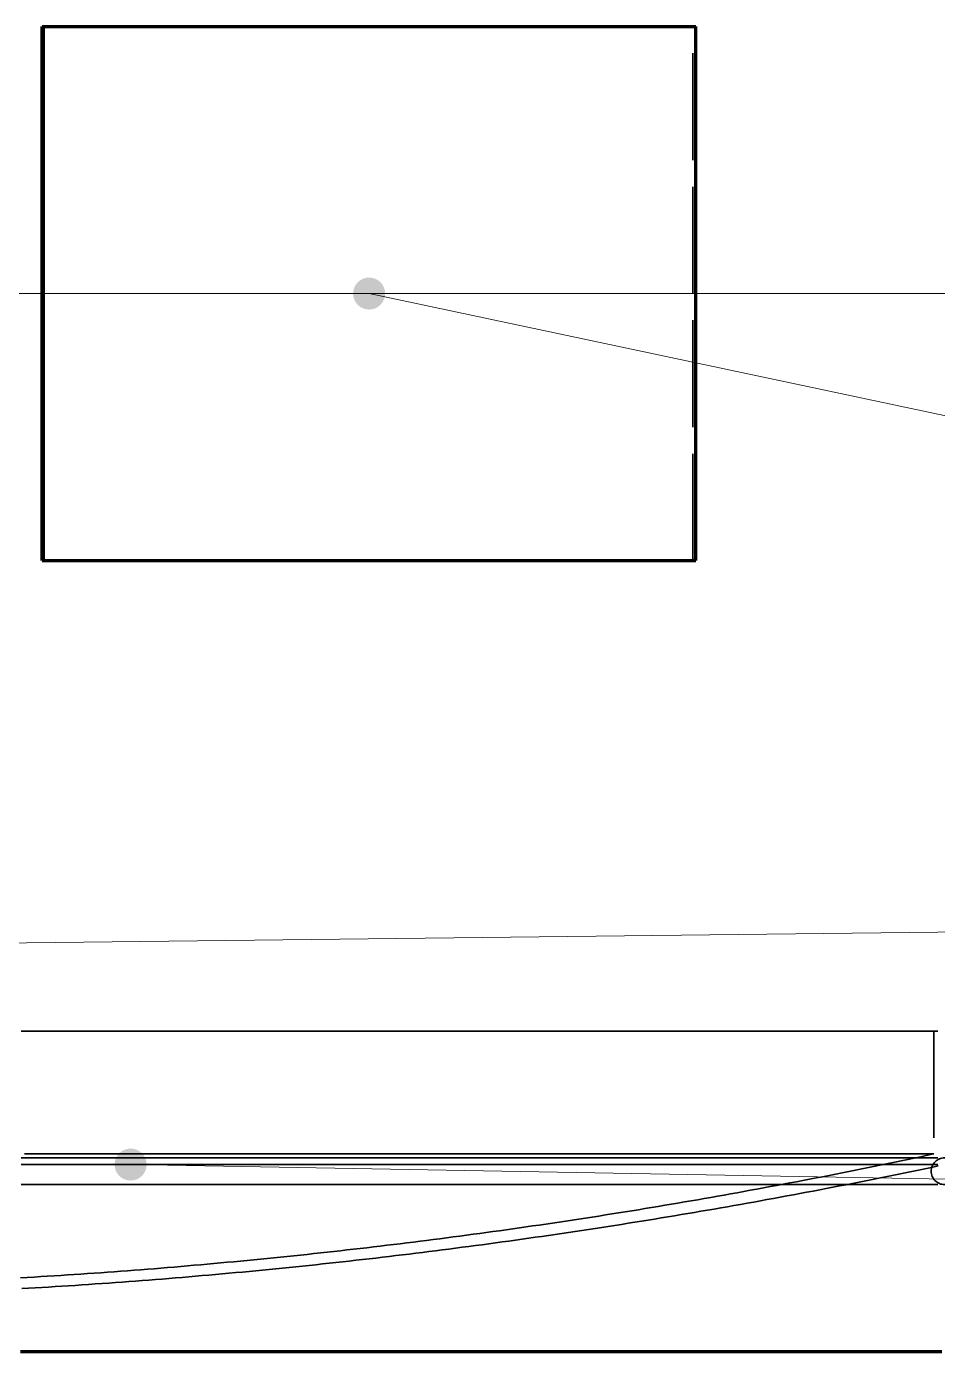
# Model space of a CAD drawing. Header units: millimetres. Extents: x 0 to 2382, y 0 to 420.
# Drawn here: x 170.92 to 205.02, y 167.83 to 217.45 of the extents above; entities that cross this region are included whole.
import ezdxf

# ---------------------------------------------------------------- set-up
doc = ezdxf.new("R2010")
doc.units = ezdxf.units.MM
doc.linetypes.add('IRAM-E-TRAZOS', pattern=[5, 4, -1])
for name, color, linetype, lineweight in [('01-VISIBLE', 7, 'CONTINUOUS', 70), ('02-OCULTA', 4, 'IRAM-E-TRAZOS', 35), ('08-FINA', 5, 'CONTINUOUS', 18)]:
    doc.layers.add(name, color=color, linetype=linetype, lineweight=lineweight)

msp = doc.modelspace()

# ---------------------------------------------------------------- hatches: boundary and pattern name
at = {"layer": '08-FINA'}
h = msp.add_hatch(color=7, dxfattribs=at)
h.dxf.hatch_style = 1
edge = h.paths.add_edge_path()
edge.add_arc((183.742, 207.446), 0.6, 0, 360)
h = msp.add_hatch(color=7, dxfattribs=at)
h.dxf.hatch_style = 1
edge = h.paths.add_edge_path()
edge.add_arc((174.813, 174.828), 0.6, 0, 360)

# ---------------------------------------------------------------- linework, layer by layer
at = {"layer": '01-VISIBLE'}
for p, q in [((171.507, 217.446), (171.549, 217.446)), ((171.507, 197.446), (171.507, 217.446)), ((171.549, 197.446), (171.549, 217.446)), ((195.977, 197.446), (195.977, 217.446)), ((171.507, 197.446), (171.549, 197.446))]:
    msp.add_line(p, q, dxfattribs=at)
for points in [[(171.549, 217.446), (171.801, 217.446), (172.053, 217.446), (172.305, 217.446), (172.557, 217.446), (172.809, 217.446), (173.06, 217.446), (173.312, 217.446), (173.564, 217.446), (173.816, 217.446), (174.068, 217.446), (174.32, 217.446), (174.571, 217.446), (174.823, 217.446), (175.075, 217.446), (175.327, 217.446), (175.579, 217.446), (175.83, 217.446), (176.082, 217.446), (176.334, 217.446), (176.586, 217.446), (176.838, 217.446), (177.09, 217.446), (177.341, 217.446), (177.593, 217.446), (177.845, 217.446), (178.097, 217.446), (178.349, 217.446), (178.601, 217.446), (178.852, 217.446), (179.104, 217.446), (179.356, 217.446), (179.608, 217.446), (179.86, 217.446), (180.112, 217.446), (180.363, 217.446), (180.615, 217.446), (180.867, 217.446), (181.119, 217.446), (181.371, 217.446), (181.623, 217.446), (181.874, 217.446), (182.126, 217.446), (182.378, 217.446), (182.63, 217.446), (182.882, 217.446), (183.134, 217.446), (183.385, 217.446), (183.637, 217.446), (183.889, 217.446), (184.141, 217.446), (184.393, 217.446), (184.645, 217.446), (184.896, 217.446), (185.148, 217.446), (185.4, 217.446), (185.652, 217.446), (185.904, 217.446), (186.156, 217.446), (186.407, 217.446), (186.659, 217.446), (186.911, 217.446), (187.163, 217.446), (187.415, 217.446), (187.666, 217.446), (187.918, 217.446), (188.17, 217.446), (188.422, 217.446), (188.674, 217.446), (188.926, 217.446), (189.177, 217.446), (189.429, 217.446), (189.681, 217.446), (189.933, 217.446), (190.185, 217.446), (190.437, 217.446), (190.688, 217.446), (190.94, 217.446), (191.192, 217.446), (191.444, 217.446), (191.696, 217.446), (191.948, 217.446), (192.199, 217.446), (192.451, 217.446), (192.703, 217.446), (192.955, 217.446), (193.207, 217.446), (193.459, 217.446), (193.71, 217.446), (193.962, 217.446), (194.214, 217.446), (194.466, 217.446), (194.718, 217.446), (194.97, 217.446), (195.221, 217.446), (195.473, 217.446), (195.725, 217.446), (195.977, 217.446)], [(171.549, 197.446), (171.801, 197.446), (172.053, 197.446), (172.305, 197.446), (172.557, 197.446), (172.809, 197.446), (173.06, 197.446), (173.312, 197.446), (173.564, 197.446), (173.816, 197.446), (174.068, 197.446), (174.32, 197.446), (174.571, 197.446), (174.823, 197.446), (175.075, 197.446), (175.327, 197.446), (175.579, 197.446), (175.83, 197.446), (176.082, 197.446), (176.334, 197.446), (176.586, 197.446), (176.838, 197.446), (177.09, 197.446), (177.341, 197.446), (177.593, 197.446), (177.845, 197.446), (178.097, 197.446), (178.349, 197.446), (178.601, 197.446), (178.852, 197.446), (179.104, 197.446), (179.356, 197.446), (179.608, 197.446), (179.86, 197.446), (180.112, 197.446), (180.363, 197.446), (180.615, 197.446), (180.867, 197.446), (181.119, 197.446), (181.371, 197.446), (181.623, 197.446), (181.874, 197.446), (182.126, 197.446), (182.378, 197.446), (182.63, 197.446), (182.882, 197.446), (183.134, 197.446), (183.385, 197.446), (183.637, 197.446), (183.889, 197.446), (184.141, 197.446), (184.393, 197.446), (184.645, 197.446), (184.896, 197.446), (185.148, 197.446), (185.4, 197.446), (185.652, 197.446), (185.904, 197.446), (186.156, 197.446), (186.407, 197.446), (186.659, 197.446), (186.911, 197.446), (187.163, 197.446), (187.415, 197.446), (187.666, 197.446), (187.918, 197.446), (188.17, 197.446), (188.422, 197.446), (188.674, 197.446), (188.926, 197.446), (189.177, 197.446), (189.429, 197.446), (189.681, 197.446), (189.933, 197.446), (190.185, 197.446), (190.437, 197.446), (190.688, 197.446), (190.94, 197.446), (191.192, 197.446), (191.444, 197.446), (191.696, 197.446), (191.948, 197.446), (192.199, 197.446), (192.451, 197.446), (192.703, 197.446), (192.955, 197.446), (193.207, 197.446), (193.459, 197.446), (193.71, 197.446), (193.962, 197.446), (194.214, 197.446), (194.466, 197.446), (194.718, 197.446), (194.97, 197.446), (195.221, 197.446), (195.473, 197.446), (195.725, 197.446), (195.977, 197.446)], [(170.688, 167.828), (170.938, 167.828), (171.188, 167.828), (171.438, 167.828), (171.688, 167.828), (171.938, 167.828), (172.188, 167.828), (172.438, 167.828), (172.688, 167.828), (172.938, 167.828), (173.188, 167.828), (173.438, 167.828), (173.688, 167.828), (173.938, 167.828), (174.188, 167.828), (174.438, 167.828), (174.688, 167.828), (174.938, 167.828), (175.188, 167.828), (175.438, 167.828), (175.688, 167.828), (175.938, 167.828), (176.188, 167.828), (176.438, 167.828), (176.688, 167.828), (176.938, 167.828), (177.188, 167.828), (177.438, 167.828), (177.688, 167.828), (177.938, 167.828), (178.188, 167.828), (178.438, 167.828), (178.688, 167.828), (178.938, 167.828), (179.188, 167.828), (179.438, 167.828), (179.688, 167.828), (179.938, 167.828), (180.188, 167.828), (180.438, 167.828), (180.688, 167.828), (180.938, 167.828), (181.188, 167.828), (181.438, 167.828), (181.688, 167.828), (181.938, 167.828), (182.188, 167.828), (182.438, 167.828), (182.688, 167.828), (182.938, 167.828), (183.188, 167.828), (183.438, 167.828), (183.688, 167.828), (183.938, 167.828), (184.188, 167.828), (184.438, 167.828), (184.688, 167.828), (184.938, 167.828), (185.188, 167.828), (185.438, 167.828), (185.688, 167.828), (185.938, 167.828), (186.188, 167.828), (186.438, 167.828), (186.688, 167.828), (186.938, 167.828), (187.188, 167.828), (187.438, 167.828), (187.688, 167.828), (187.938, 167.828), (188.188, 167.828), (188.438, 167.828), (188.688, 167.828), (188.938, 167.828), (189.188, 167.828), (189.438, 167.828), (189.688, 167.828), (189.938, 167.828), (190.188, 167.828), (190.438, 167.828), (190.688, 167.828), (190.938, 167.828), (191.188, 167.828), (191.438, 167.828), (191.688, 167.828), (191.938, 167.828), (192.188, 167.828), (192.438, 167.828), (192.688, 167.828), (192.938, 167.828), (193.188, 167.828), (193.438, 167.828), (193.688, 167.828), (193.938, 167.828), (194.188, 167.828), (194.438, 167.828), (194.688, 167.828), (194.938, 167.828), (195.188, 167.828), (195.438, 167.828), (195.688, 167.828), (195.938, 167.828), (196.188, 167.828), (196.438, 167.828), (196.688, 167.828), (196.938, 167.828), (197.188, 167.828), (197.438, 167.828), (197.688, 167.828), (197.938, 167.828), (198.188, 167.828), (198.438, 167.828), (198.688, 167.828), (198.938, 167.828), (199.188, 167.828), (199.438, 167.828), (199.688, 167.828), (199.938, 167.828), (200.188, 167.828), (200.438, 167.828), (200.688, 167.828), (200.938, 167.828), (201.188, 167.828), (201.438, 167.828), (201.688, 167.828), (201.938, 167.828), (202.188, 167.828), (202.438, 167.828), (202.688, 167.828), (202.938, 167.828), (203.188, 167.828), (203.438, 167.828), (203.688, 167.828), (203.938, 167.828), (204.188, 167.828), (204.438, 167.828), (204.688, 167.828), (204.938, 167.828), (205.188, 167.828)]]:
    msp.add_lwpolyline(points, dxfattribs=at)
at = {"layer": '02-OCULTA'}
for p, q in [((195.858, 217.446), (195.977, 217.446)), ((195.858, 197.446), (195.858, 217.446)), ((195.858, 197.446), (195.977, 197.446)), ((204.888, 179.828), (204.888, 175.228))]:
    msp.add_line(p, q, dxfattribs=at)
for points in [[(171.507, 217.446), (171.758, 217.446), (172.009, 217.446), (172.26, 217.446), (172.511, 217.446), (172.763, 217.446), (173.014, 217.446), (173.265, 217.446), (173.516, 217.446), (173.767, 217.446), (174.018, 217.446), (174.269, 217.446), (174.52, 217.446), (174.771, 217.446), (175.022, 217.446), (175.273, 217.446), (175.524, 217.446), (175.775, 217.446), (176.026, 217.446), (176.277, 217.446), (176.528, 217.446), (176.779, 217.446), (177.03, 217.446), (177.281, 217.446), (177.532, 217.446), (177.783, 217.446), (178.034, 217.446), (178.285, 217.446), (178.536, 217.446), (178.787, 217.446), (179.038, 217.446), (179.289, 217.446), (179.541, 217.446), (179.792, 217.446), (180.043, 217.446), (180.294, 217.446), (180.545, 217.446), (180.796, 217.446), (181.047, 217.446), (181.298, 217.446), (181.549, 217.446), (181.8, 217.446), (182.051, 217.446), (182.302, 217.446), (182.553, 217.446), (182.804, 217.446), (183.055, 217.446), (183.306, 217.446), (183.557, 217.446), (183.808, 217.446), (184.059, 217.446), (184.31, 217.446), (184.561, 217.446), (184.812, 217.446), (185.063, 217.446), (185.314, 217.446), (185.565, 217.446), (185.816, 217.446), (186.067, 217.446), (186.319, 217.446), (186.57, 217.446), (186.821, 217.446), (187.072, 217.446), (187.323, 217.446), (187.574, 217.446), (187.825, 217.446), (188.076, 217.446), (188.327, 217.446), (188.578, 217.446), (188.829, 217.446), (189.08, 217.446), (189.331, 217.446), (189.582, 217.446), (189.833, 217.446), (190.084, 217.446), (190.335, 217.446), (190.586, 217.446), (190.837, 217.446), (191.088, 217.446), (191.339, 217.446), (191.59, 217.446), (191.841, 217.446), (192.092, 217.446), (192.343, 217.446), (192.594, 217.446), (192.845, 217.446), (193.097, 217.446), (193.348, 217.446), (193.599, 217.446), (193.85, 217.446), (194.101, 217.446), (194.352, 217.446), (194.603, 217.446), (194.854, 217.446), (195.105, 217.446), (195.356, 217.446), (195.607, 217.446), (195.858, 217.446)], [(171.507, 197.446), (171.758, 197.446), (172.009, 197.446), (172.26, 197.446), (172.511, 197.446), (172.763, 197.446), (173.014, 197.446), (173.265, 197.446), (173.516, 197.446), (173.767, 197.446), (174.018, 197.446), (174.269, 197.446), (174.52, 197.446), (174.771, 197.446), (175.022, 197.446), (175.273, 197.446), (175.524, 197.446), (175.775, 197.446), (176.026, 197.446), (176.277, 197.446), (176.528, 197.446), (176.779, 197.446), (177.03, 197.446), (177.281, 197.446), (177.532, 197.446), (177.783, 197.446), (178.034, 197.446), (178.285, 197.446), (178.536, 197.446), (178.787, 197.446), (179.038, 197.446), (179.289, 197.446), (179.541, 197.446), (179.792, 197.446), (180.043, 197.446), (180.294, 197.446), (180.545, 197.446), (180.796, 197.446), (181.047, 197.446), (181.298, 197.446), (181.549, 197.446), (181.8, 197.446), (182.051, 197.446), (182.302, 197.446), (182.553, 197.446), (182.804, 197.446), (183.055, 197.446), (183.306, 197.446), (183.557, 197.446), (183.808, 197.446), (184.059, 197.446), (184.31, 197.446), (184.561, 197.446), (184.812, 197.446), (185.063, 197.446), (185.314, 197.446), (185.565, 197.446), (185.816, 197.446), (186.067, 197.446), (186.319, 197.446), (186.57, 197.446), (186.821, 197.446), (187.072, 197.446), (187.323, 197.446), (187.574, 197.446), (187.825, 197.446), (188.076, 197.446), (188.327, 197.446), (188.578, 197.446), (188.829, 197.446), (189.08, 197.446), (189.331, 197.446), (189.582, 197.446), (189.833, 197.446), (190.084, 197.446), (190.335, 197.446), (190.586, 197.446), (190.837, 197.446), (191.088, 197.446), (191.339, 197.446), (191.59, 197.446), (191.841, 197.446), (192.092, 197.446), (192.343, 197.446), (192.594, 197.446), (192.845, 197.446), (193.097, 197.446), (193.348, 197.446), (193.599, 197.446), (193.85, 197.446), (194.101, 197.446), (194.352, 197.446), (194.603, 197.446), (194.854, 197.446), (195.105, 197.446), (195.356, 197.446), (195.607, 197.446), (195.858, 197.446)], [(205.038, 179.828), (204.787, 179.828), (204.537, 179.828), (204.286, 179.828), (204.036, 179.828), (203.785, 179.828), (203.535, 179.828), (203.284, 179.828), (203.034, 179.828), (202.783, 179.828), (202.532, 179.828), (202.282, 179.828), (202.031, 179.828), (201.781, 179.828), (201.53, 179.828), (201.28, 179.828), (201.029, 179.828), (200.779, 179.828), (200.528, 179.828), (200.278, 179.828), (200.027, 179.828), (199.777, 179.828), (199.526, 179.828), (199.276, 179.828), (199.025, 179.828), (198.775, 179.828), (198.524, 179.828), (198.273, 179.828), (198.023, 179.828), (197.772, 179.828), (197.522, 179.828), (197.271, 179.828), (197.021, 179.828), (196.77, 179.828), (196.52, 179.828), (196.269, 179.828), (196.019, 179.828), (195.768, 179.828), (195.518, 179.828), (195.267, 179.828), (195.017, 179.828), (194.766, 179.828), (194.515, 179.828), (194.265, 179.828), (194.014, 179.828), (193.764, 179.828), (193.513, 179.828), (193.263, 179.828), (193.012, 179.828), (192.762, 179.828), (192.511, 179.828), (192.261, 179.828), (192.01, 179.828), (191.76, 179.828), (191.509, 179.828), (191.259, 179.828), (191.008, 179.828), (190.757, 179.828), (190.507, 179.828), (190.256, 179.828), (190.006, 179.828), (189.755, 179.828), (189.505, 179.828), (189.254, 179.828), (189.004, 179.828), (188.753, 179.828), (188.503, 179.828), (188.252, 179.828), (188.002, 179.828), (187.751, 179.828), (187.501, 179.828), (187.25, 179.828), (187, 179.828), (186.749, 179.828), (186.498, 179.828), (186.248, 179.828), (185.997, 179.828), (185.747, 179.828), (185.496, 179.828), (185.246, 179.828), (184.995, 179.828), (184.745, 179.828), (184.494, 179.828), (184.244, 179.828), (183.993, 179.828), (183.743, 179.828), (183.492, 179.828), (183.242, 179.828), (182.991, 179.828), (182.74, 179.828), (182.49, 179.828), (182.239, 179.828), (181.989, 179.828), (181.738, 179.828), (181.488, 179.828), (181.237, 179.828), (180.987, 179.828), (180.736, 179.828), (180.486, 179.828), (180.235, 179.828), (179.985, 179.828), (179.734, 179.828), (179.484, 179.828), (179.233, 179.828), (178.982, 179.828), (178.732, 179.828), (178.481, 179.828), (178.231, 179.828), (177.98, 179.828), (177.73, 179.828), (177.479, 179.828), (177.229, 179.828), (176.978, 179.828), (176.728, 179.828), (176.477, 179.828), (176.227, 179.828), (175.976, 179.828), (175.726, 179.828), (175.475, 179.828), (175.225, 179.828), (174.974, 179.828), (174.723, 179.828), (174.473, 179.828), (174.222, 179.828), (173.972, 179.828), (173.721, 179.828), (173.471, 179.828), (173.22, 179.828), (172.97, 179.828), (172.719, 179.828), (172.469, 179.828), (172.218, 179.828), (171.968, 179.828), (171.717, 179.828), (171.467, 179.828), (171.216, 179.828), (170.965, 179.828), (170.715, 179.828)], [(170.715, 179.828), (170.965, 179.828), (171.216, 179.828), (171.467, 179.828), (171.717, 179.828), (171.968, 179.828), (172.218, 179.828), (172.469, 179.828), (172.719, 179.828), (172.97, 179.828), (173.22, 179.828), (173.471, 179.828), (173.721, 179.828), (173.972, 179.828), (174.222, 179.828), (174.473, 179.828), (174.723, 179.828), (174.974, 179.828), (175.225, 179.828), (175.475, 179.828), (175.726, 179.828), (175.976, 179.828), (176.227, 179.828), (176.477, 179.828), (176.728, 179.828), (176.978, 179.828), (177.229, 179.828), (177.479, 179.828), (177.73, 179.828), (177.98, 179.828), (178.231, 179.828), (178.481, 179.828), (178.732, 179.828), (178.982, 179.828), (179.233, 179.828), (179.484, 179.828), (179.734, 179.828), (179.985, 179.828), (180.235, 179.828), (180.486, 179.828), (180.736, 179.828), (180.987, 179.828), (181.237, 179.828), (181.488, 179.828), (181.738, 179.828), (181.989, 179.828), (182.239, 179.828), (182.49, 179.828), (182.74, 179.828), (182.991, 179.828), (183.242, 179.828), (183.492, 179.828), (183.743, 179.828), (183.993, 179.828), (184.244, 179.828), (184.494, 179.828), (184.745, 179.828), (184.995, 179.828), (185.246, 179.828), (185.496, 179.828), (185.747, 179.828), (185.997, 179.828), (186.248, 179.828), (186.498, 179.828), (186.749, 179.828), (187, 179.828), (187.25, 179.828), (187.501, 179.828), (187.751, 179.828), (188.002, 179.828), (188.252, 179.828), (188.503, 179.828), (188.753, 179.828), (189.004, 179.828), (189.254, 179.828), (189.505, 179.828), (189.755, 179.828), (190.006, 179.828), (190.256, 179.828), (190.507, 179.828), (190.757, 179.828), (191.008, 179.828), (191.259, 179.828), (191.509, 179.828), (191.76, 179.828), (192.01, 179.828), (192.261, 179.828), (192.511, 179.828), (192.762, 179.828), (193.012, 179.828), (193.263, 179.828), (193.513, 179.828), (193.764, 179.828), (194.014, 179.828), (194.265, 179.828), (194.515, 179.828), (194.766, 179.828), (195.017, 179.828), (195.267, 179.828), (195.518, 179.828), (195.768, 179.828), (196.019, 179.828), (196.269, 179.828), (196.52, 179.828), (196.77, 179.828), (197.021, 179.828), (197.271, 179.828), (197.522, 179.828), (197.772, 179.828), (198.023, 179.828), (198.273, 179.828), (198.524, 179.828), (198.775, 179.828), (199.025, 179.828), (199.276, 179.828), (199.526, 179.828), (199.777, 179.828), (200.027, 179.828), (200.278, 179.828), (200.528, 179.828), (200.779, 179.828), (201.029, 179.828), (201.28, 179.828), (201.53, 179.828), (201.781, 179.828), (202.031, 179.828), (202.282, 179.828), (202.532, 179.828), (202.783, 179.828), (203.034, 179.828), (203.284, 179.828), (203.535, 179.828), (203.785, 179.828), (204.036, 179.828), (204.286, 179.828), (204.537, 179.828), (204.787, 179.828), (205.038, 179.828)], [(204.888, 179.828), (204.638, 179.828), (204.388, 179.828), (204.137, 179.828), (203.887, 179.828), (203.636, 179.828), (203.386, 179.828), (203.136, 179.828), (202.885, 179.828), (202.635, 179.828), (202.384, 179.828), (202.134, 179.828), (201.884, 179.828), (201.633, 179.828), (201.383, 179.828), (201.132, 179.828), (200.882, 179.828), (200.631, 179.828), (200.381, 179.828), (200.131, 179.828), (199.88, 179.828), (199.63, 179.828), (199.379, 179.828), (199.129, 179.828), (198.879, 179.828), (198.628, 179.828), (198.378, 179.828), (198.127, 179.828), (197.877, 179.828), (197.627, 179.828), (197.376, 179.828), (197.126, 179.828), (196.875, 179.828), (196.625, 179.828), (196.375, 179.828), (196.124, 179.828), (195.874, 179.828), (195.623, 179.828), (195.373, 179.828), (195.123, 179.828), (194.872, 179.828), (194.622, 179.828), (194.371, 179.828), (194.121, 179.828), (193.871, 179.828), (193.62, 179.828), (193.37, 179.828), (193.119, 179.828), (192.869, 179.828), (192.619, 179.828), (192.368, 179.828), (192.118, 179.828), (191.867, 179.828), (191.617, 179.828), (191.367, 179.828), (191.116, 179.828), (190.866, 179.828), (190.615, 179.828), (190.365, 179.828), (190.115, 179.828), (189.864, 179.828), (189.614, 179.828), (189.363, 179.828), (189.113, 179.828), (188.863, 179.828), (188.612, 179.828), (188.362, 179.828), (188.111, 179.828), (187.861, 179.828), (187.611, 179.828), (187.36, 179.828), (187.11, 179.828), (186.859, 179.828), (186.609, 179.828), (186.359, 179.828), (186.108, 179.828), (185.858, 179.828), (185.607, 179.828), (185.357, 179.828), (185.107, 179.828), (184.856, 179.828), (184.606, 179.828), (184.355, 179.828), (184.105, 179.828), (183.855, 179.828), (183.604, 179.828), (183.354, 179.828), (183.103, 179.828), (182.853, 179.828), (182.603, 179.828), (182.352, 179.828), (182.102, 179.828), (181.851, 179.828), (181.601, 179.828), (181.351, 179.828), (181.1, 179.828), (180.85, 179.828), (180.599, 179.828), (180.349, 179.828), (180.099, 179.828), (179.848, 179.828), (179.598, 179.828), (179.347, 179.828), (179.097, 179.828), (178.847, 179.828), (178.596, 179.828), (178.346, 179.828), (178.095, 179.828), (177.845, 179.828), (177.594, 179.828), (177.344, 179.828), (177.094, 179.828), (176.843, 179.828), (176.593, 179.828), (176.342, 179.828), (176.092, 179.828), (175.842, 179.828), (175.591, 179.828), (175.341, 179.828), (175.09, 179.828), (174.84, 179.828), (174.59, 179.828), (174.339, 179.828), (174.089, 179.828), (173.838, 179.828), (173.588, 179.828), (173.338, 179.828), (173.087, 179.828), (172.837, 179.828), (172.586, 179.828), (172.336, 179.828), (172.086, 179.828), (171.835, 179.828), (171.585, 179.828), (171.334, 179.828), (171.084, 179.828), (170.834, 179.828)], [(170.834, 179.828), (171.084, 179.828), (171.334, 179.828), (171.585, 179.828), (171.835, 179.828), (172.086, 179.828), (172.336, 179.828), (172.586, 179.828), (172.837, 179.828), (173.087, 179.828), (173.338, 179.828), (173.588, 179.828), (173.838, 179.828), (174.089, 179.828), (174.339, 179.828), (174.59, 179.828), (174.84, 179.828), (175.09, 179.828), (175.341, 179.828), (175.591, 179.828), (175.842, 179.828), (176.092, 179.828), (176.342, 179.828), (176.593, 179.828), (176.843, 179.828), (177.094, 179.828), (177.344, 179.828), (177.594, 179.828), (177.845, 179.828), (178.095, 179.828), (178.346, 179.828), (178.596, 179.828), (178.847, 179.828), (179.097, 179.828), (179.347, 179.828), (179.598, 179.828), (179.848, 179.828), (180.099, 179.828), (180.349, 179.828), (180.599, 179.828), (180.85, 179.828), (181.1, 179.828), (181.351, 179.828), (181.601, 179.828), (181.851, 179.828), (182.102, 179.828), (182.352, 179.828), (182.603, 179.828), (182.853, 179.828), (183.103, 179.828), (183.354, 179.828), (183.604, 179.828), (183.855, 179.828), (184.105, 179.828), (184.355, 179.828), (184.606, 179.828), (184.856, 179.828), (185.107, 179.828), (185.357, 179.828), (185.607, 179.828), (185.858, 179.828), (186.108, 179.828), (186.359, 179.828), (186.609, 179.828), (186.859, 179.828), (187.11, 179.828), (187.36, 179.828), (187.611, 179.828), (187.861, 179.828), (188.111, 179.828), (188.362, 179.828), (188.612, 179.828), (188.863, 179.828), (189.113, 179.828), (189.363, 179.828), (189.614, 179.828), (189.864, 179.828), (190.115, 179.828), (190.365, 179.828), (190.615, 179.828), (190.866, 179.828), (191.116, 179.828), (191.367, 179.828), (191.617, 179.828), (191.867, 179.828), (192.118, 179.828), (192.368, 179.828), (192.619, 179.828), (192.869, 179.828), (193.119, 179.828), (193.37, 179.828), (193.62, 179.828), (193.871, 179.828), (194.121, 179.828), (194.371, 179.828), (194.622, 179.828), (194.872, 179.828), (195.123, 179.828), (195.373, 179.828), (195.623, 179.828), (195.874, 179.828), (196.124, 179.828), (196.375, 179.828), (196.625, 179.828), (196.875, 179.828), (197.126, 179.828), (197.376, 179.828), (197.627, 179.828), (197.877, 179.828), (198.127, 179.828), (198.378, 179.828), (198.628, 179.828), (198.879, 179.828), (199.129, 179.828), (199.379, 179.828), (199.63, 179.828), (199.88, 179.828), (200.131, 179.828), (200.381, 179.828), (200.631, 179.828), (200.882, 179.828), (201.132, 179.828), (201.383, 179.828), (201.633, 179.828), (201.884, 179.828), (202.134, 179.828), (202.384, 179.828), (202.635, 179.828), (202.885, 179.828), (203.136, 179.828), (203.386, 179.828), (203.636, 179.828), (203.887, 179.828), (204.137, 179.828), (204.388, 179.828), (204.638, 179.828), (204.888, 179.828)], [(204.888, 175.228), (204.644, 175.176), (204.399, 175.124), (204.154, 175.072), (203.909, 175.021), (203.664, 174.969), (203.419, 174.918), (203.174, 174.868), (202.929, 174.817), (202.683, 174.767), (202.438, 174.717), (202.193, 174.668), (201.947, 174.618), (201.702, 174.569), (201.457, 174.52), (201.211, 174.472), (200.965, 174.423), (200.72, 174.375), (200.474, 174.328), (200.228, 174.28), (199.983, 174.233), (199.737, 174.186), (199.491, 174.139), (199.245, 174.093), (198.999, 174.046), (198.753, 174.001), (198.507, 173.955), (198.261, 173.91), (198.014, 173.864), (197.768, 173.82), (197.522, 173.775), (197.276, 173.731), (197.029, 173.687), (196.783, 173.643), (196.536, 173.6), (196.29, 173.556), (196.043, 173.513), (195.797, 173.471), (195.55, 173.428), (195.303, 173.386), (195.056, 173.344), (194.81, 173.303), (194.563, 173.261), (194.316, 173.22), (194.069, 173.18), (193.822, 173.139), (193.575, 173.099), (193.328, 173.059), (193.081, 173.019), (192.833, 172.98), (192.586, 172.941), (192.339, 172.902), (192.092, 172.863), (191.844, 172.825), (191.597, 172.787), (191.35, 172.749), (191.102, 172.712), (190.855, 172.675), (190.607, 172.638), (190.359, 172.601), (190.112, 172.565), (189.864, 172.528), (189.616, 172.493), (189.369, 172.457), (189.121, 172.422), (188.873, 172.387), (188.625, 172.352), (188.377, 172.318), (188.129, 172.283), (187.881, 172.249), (187.633, 172.216), (187.385, 172.182), (187.137, 172.149), (186.889, 172.117), (186.641, 172.084), (186.393, 172.052), (186.144, 172.02), (185.896, 171.988), (185.648, 171.957), (185.399, 171.926), (185.151, 171.895), (184.903, 171.864), (184.654, 171.834), (184.406, 171.804), (184.157, 171.774), (183.909, 171.745), (183.66, 171.716), (183.411, 171.687), (183.163, 171.658), (182.914, 171.63), (182.665, 171.602), (182.417, 171.574), (182.168, 171.546), (181.919, 171.519), (181.67, 171.492), (181.421, 171.466), (181.173, 171.439), (180.924, 171.413), (180.675, 171.387), (180.426, 171.362), (180.177, 171.337), (179.928, 171.312), (179.679, 171.287), (179.429, 171.262), (179.18, 171.238), (178.931, 171.215), (178.682, 171.191), (178.433, 171.168), (178.184, 171.145), (177.934, 171.122), (177.685, 171.1), (177.436, 171.077), (177.186, 171.056), (176.937, 171.034), (176.688, 171.013), (176.438, 170.992), (176.189, 170.971), (175.939, 170.95), (175.69, 170.93), (175.44, 170.91), (175.191, 170.891), (174.941, 170.872), (174.692, 170.853), (174.442, 170.834), (174.193, 170.815), (173.943, 170.797), (173.693, 170.779), (173.444, 170.762), (173.194, 170.744), (172.944, 170.727), (172.694, 170.711), (172.445, 170.694), (172.195, 170.678), (171.945, 170.662), (171.695, 170.646), (171.446, 170.631), (171.196, 170.616), (170.946, 170.601), (170.696, 170.587)], [(204.888, 175.228), (204.638, 175.228), (204.388, 175.228), (204.137, 175.228), (203.887, 175.228), (203.636, 175.228), (203.386, 175.228), (203.136, 175.228), (202.885, 175.228), (202.635, 175.228), (202.384, 175.228), (202.134, 175.228), (201.884, 175.228), (201.633, 175.228), (201.383, 175.228), (201.132, 175.228), (200.882, 175.228), (200.631, 175.228), (200.381, 175.228), (200.131, 175.228), (199.88, 175.228), (199.63, 175.228), (199.379, 175.228), (199.129, 175.228), (198.879, 175.228), (198.628, 175.228), (198.378, 175.228), (198.127, 175.228), (197.877, 175.228), (197.627, 175.228), (197.376, 175.228), (197.126, 175.228), (196.875, 175.228), (196.625, 175.228), (196.375, 175.228), (196.124, 175.228), (195.874, 175.228), (195.623, 175.228), (195.373, 175.228), (195.123, 175.228), (194.872, 175.228), (194.622, 175.228), (194.371, 175.228), (194.121, 175.228), (193.871, 175.228), (193.62, 175.228), (193.37, 175.228), (193.119, 175.228), (192.869, 175.228), (192.619, 175.228), (192.368, 175.228), (192.118, 175.228), (191.867, 175.228), (191.617, 175.228), (191.367, 175.228), (191.116, 175.228), (190.866, 175.228), (190.615, 175.228), (190.365, 175.228), (190.115, 175.228), (189.864, 175.228), (189.614, 175.228), (189.363, 175.228), (189.113, 175.228), (188.863, 175.228), (188.612, 175.228), (188.362, 175.228), (188.111, 175.228), (187.861, 175.228), (187.611, 175.228), (187.36, 175.228), (187.11, 175.228), (186.859, 175.228), (186.609, 175.228), (186.359, 175.228), (186.108, 175.228), (185.858, 175.228), (185.607, 175.228), (185.357, 175.228), (185.107, 175.228), (184.856, 175.228), (184.606, 175.228), (184.355, 175.228), (184.105, 175.228), (183.855, 175.228), (183.604, 175.228), (183.354, 175.228), (183.103, 175.228), (182.853, 175.228), (182.603, 175.228), (182.352, 175.228), (182.102, 175.228), (181.851, 175.228), (181.601, 175.228), (181.351, 175.228), (181.1, 175.228), (180.85, 175.228), (180.599, 175.228), (180.349, 175.228), (180.099, 175.228), (179.848, 175.228), (179.598, 175.228), (179.347, 175.228), (179.097, 175.228), (178.847, 175.228), (178.596, 175.228), (178.346, 175.228), (178.095, 175.228), (177.845, 175.228), (177.594, 175.228), (177.344, 175.228), (177.094, 175.228), (176.843, 175.228), (176.593, 175.228), (176.342, 175.228), (176.092, 175.228), (175.842, 175.228), (175.591, 175.228), (175.341, 175.228), (175.09, 175.228), (174.84, 175.228), (174.59, 175.228), (174.339, 175.228), (174.089, 175.228), (173.838, 175.228), (173.588, 175.228), (173.338, 175.228), (173.087, 175.228), (172.837, 175.228), (172.586, 175.228), (172.336, 175.228), (172.086, 175.228), (171.835, 175.228), (171.585, 175.228), (171.334, 175.228), (171.084, 175.228), (170.834, 175.228)], [(170.834, 175.228), (171.084, 175.228), (171.334, 175.228), (171.585, 175.228), (171.835, 175.228), (172.086, 175.228), (172.336, 175.228), (172.586, 175.228), (172.837, 175.228), (173.087, 175.228), (173.338, 175.228), (173.588, 175.228), (173.838, 175.228), (174.089, 175.228), (174.339, 175.228), (174.59, 175.228), (174.84, 175.228), (175.09, 175.228), (175.341, 175.228), (175.591, 175.228), (175.842, 175.228), (176.092, 175.228), (176.342, 175.228), (176.593, 175.228), (176.843, 175.228), (177.094, 175.228), (177.344, 175.228), (177.594, 175.228), (177.845, 175.228), (178.095, 175.228), (178.346, 175.228), (178.596, 175.228), (178.847, 175.228), (179.097, 175.228), (179.347, 175.228), (179.598, 175.228), (179.848, 175.228), (180.099, 175.228), (180.349, 175.228), (180.599, 175.228), (180.85, 175.228), (181.1, 175.228), (181.351, 175.228), (181.601, 175.228), (181.851, 175.228), (182.102, 175.228), (182.352, 175.228), (182.603, 175.228), (182.853, 175.228), (183.103, 175.228), (183.354, 175.228), (183.604, 175.228), (183.855, 175.228), (184.105, 175.228), (184.355, 175.228), (184.606, 175.228), (184.856, 175.228), (185.107, 175.228), (185.357, 175.228), (185.607, 175.228), (185.858, 175.228), (186.108, 175.228), (186.359, 175.228), (186.609, 175.228), (186.859, 175.228), (187.11, 175.228), (187.36, 175.228), (187.611, 175.228), (187.861, 175.228), (188.111, 175.228), (188.362, 175.228), (188.612, 175.228), (188.863, 175.228), (189.113, 175.228), (189.363, 175.228), (189.614, 175.228), (189.864, 175.228), (190.115, 175.228), (190.365, 175.228), (190.615, 175.228), (190.866, 175.228), (191.116, 175.228), (191.367, 175.228), (191.617, 175.228), (191.867, 175.228), (192.118, 175.228), (192.368, 175.228), (192.619, 175.228), (192.869, 175.228), (193.119, 175.228), (193.37, 175.228), (193.62, 175.228), (193.871, 175.228), (194.121, 175.228), (194.371, 175.228), (194.622, 175.228), (194.872, 175.228), (195.123, 175.228), (195.373, 175.228), (195.623, 175.228), (195.874, 175.228), (196.124, 175.228), (196.375, 175.228), (196.625, 175.228), (196.875, 175.228), (197.126, 175.228), (197.376, 175.228), (197.627, 175.228), (197.877, 175.228), (198.127, 175.228), (198.378, 175.228), (198.628, 175.228), (198.879, 175.228), (199.129, 175.228), (199.379, 175.228), (199.63, 175.228), (199.88, 175.228), (200.131, 175.228), (200.381, 175.228), (200.631, 175.228), (200.882, 175.228), (201.132, 175.228), (201.383, 175.228), (201.633, 175.228), (201.884, 175.228), (202.134, 175.228), (202.384, 175.228), (202.635, 175.228), (202.885, 175.228), (203.136, 175.228), (203.386, 175.228), (203.636, 175.228), (203.887, 175.228), (204.137, 175.228), (204.388, 175.228), (204.638, 175.228), (204.888, 175.228)], [(205.038, 175.078), (204.787, 175.078), (204.537, 175.078), (204.286, 175.078), (204.036, 175.078), (203.785, 175.078), (203.535, 175.078), (203.284, 175.078), (203.034, 175.078), (202.783, 175.078), (202.533, 175.078), (202.282, 175.078), (202.032, 175.078), (201.781, 175.078), (201.53, 175.078), (201.28, 175.078), (201.029, 175.078), (200.779, 175.078), (200.528, 175.078), (200.278, 175.078), (200.027, 175.078), (199.777, 175.078), (199.526, 175.078), (199.276, 175.078), (199.025, 175.078), (198.775, 175.078), (198.524, 175.078), (198.273, 175.078), (198.023, 175.078), (197.772, 175.078), (197.522, 175.078), (197.271, 175.078), (197.021, 175.078), (196.77, 175.078), (196.52, 175.078), (196.269, 175.078), (196.019, 175.078), (195.768, 175.078), (195.518, 175.078), (195.267, 175.078), (195.017, 175.078), (194.766, 175.078), (194.515, 175.078), (194.265, 175.078), (194.014, 175.078), (193.764, 175.078), (193.513, 175.078), (193.263, 175.078), (193.012, 175.078), (192.762, 175.078), (192.511, 175.078), (192.261, 175.078), (192.01, 175.078), (191.76, 175.078), (191.509, 175.078), (191.259, 175.078), (191.008, 175.078), (190.757, 175.078), (190.507, 175.078), (190.256, 175.078), (190.006, 175.078), (189.755, 175.078), (189.505, 175.078), (189.254, 175.078), (189.004, 175.078), (188.753, 175.078), (188.503, 175.078), (188.252, 175.078), (188.002, 175.078), (187.751, 175.078), (187.501, 175.078), (187.25, 175.078), (187, 175.078), (186.749, 175.078), (186.498, 175.078), (186.248, 175.078), (185.997, 175.078), (185.747, 175.078), (185.496, 175.078), (185.246, 175.078), (184.995, 175.078), (184.745, 175.078), (184.494, 175.078), (184.244, 175.078), (183.993, 175.078), (183.743, 175.078), (183.492, 175.078), (183.242, 175.078), (182.991, 175.078), (182.74, 175.078), (182.49, 175.078), (182.239, 175.078), (181.989, 175.078), (181.738, 175.078), (181.488, 175.078), (181.237, 175.078), (180.987, 175.078), (180.736, 175.078), (180.486, 175.078), (180.235, 175.078), (179.985, 175.078), (179.734, 175.078), (179.484, 175.078), (179.233, 175.078), (178.982, 175.078), (178.732, 175.078), (178.481, 175.078), (178.231, 175.078), (177.98, 175.078), (177.73, 175.078), (177.479, 175.078), (177.229, 175.078), (176.978, 175.078), (176.728, 175.078), (176.477, 175.078), (176.227, 175.078), (175.976, 175.078), (175.726, 175.078), (175.475, 175.078), (175.225, 175.078), (174.974, 175.078), (174.723, 175.078), (174.473, 175.078), (174.222, 175.078), (173.972, 175.078), (173.721, 175.078), (173.471, 175.078), (173.22, 175.078), (172.97, 175.078), (172.719, 175.078), (172.469, 175.078), (172.218, 175.078), (171.968, 175.078), (171.717, 175.078), (171.467, 175.078), (171.216, 175.078), (170.965, 175.078), (170.715, 175.078)], [(205.038, 175.078), (204.787, 175.078), (204.537, 175.078), (204.286, 175.078), (204.036, 175.078), (203.785, 175.078), (203.535, 175.078), (203.284, 175.078), (203.034, 175.078), (202.783, 175.078), (202.533, 175.078), (202.282, 175.078), (202.032, 175.078), (201.781, 175.078), (201.53, 175.078), (201.28, 175.078), (201.029, 175.078), (200.779, 175.078), (200.528, 175.078), (200.278, 175.078), (200.027, 175.078), (199.777, 175.078), (199.526, 175.078), (199.276, 175.078), (199.025, 175.078), (198.775, 175.078), (198.524, 175.078), (198.273, 175.078), (198.023, 175.078), (197.772, 175.078), (197.522, 175.078), (197.271, 175.078), (197.021, 175.078), (196.77, 175.078), (196.52, 175.078), (196.269, 175.078), (196.019, 175.078), (195.768, 175.078), (195.518, 175.078), (195.267, 175.078), (195.017, 175.078), (194.766, 175.078), (194.515, 175.078), (194.265, 175.078), (194.014, 175.078), (193.764, 175.078), (193.513, 175.078), (193.263, 175.078), (193.012, 175.078), (192.762, 175.078), (192.511, 175.078), (192.261, 175.078), (192.01, 175.078), (191.76, 175.078), (191.509, 175.078), (191.259, 175.078), (191.008, 175.078), (190.757, 175.078), (190.507, 175.078), (190.256, 175.078), (190.006, 175.078), (189.755, 175.078), (189.505, 175.078), (189.254, 175.078), (189.004, 175.078), (188.753, 175.078), (188.503, 175.078), (188.252, 175.078), (188.002, 175.078), (187.751, 175.078), (187.501, 175.078), (187.25, 175.078), (187, 175.078), (186.749, 175.078), (186.498, 175.078), (186.248, 175.078), (185.997, 175.078), (185.747, 175.078), (185.496, 175.078), (185.246, 175.078), (184.995, 175.078), (184.745, 175.078), (184.494, 175.078), (184.244, 175.078), (183.993, 175.078), (183.743, 175.078), (183.492, 175.078), (183.242, 175.078), (182.991, 175.078), (182.74, 175.078), (182.49, 175.078), (182.239, 175.078), (181.989, 175.078), (181.738, 175.078), (181.488, 175.078), (181.237, 175.078), (180.987, 175.078), (180.736, 175.078), (180.486, 175.078), (180.235, 175.078), (179.985, 175.078), (179.734, 175.078), (179.484, 175.078), (179.233, 175.078), (178.982, 175.078), (178.732, 175.078), (178.481, 175.078), (178.231, 175.078), (177.98, 175.078), (177.73, 175.078), (177.479, 175.078), (177.229, 175.078), (176.978, 175.078), (176.728, 175.078), (176.477, 175.078), (176.227, 175.078), (175.976, 175.078), (175.726, 175.078), (175.475, 175.078), (175.225, 175.078), (174.974, 175.078), (174.723, 175.078), (174.473, 175.078), (174.222, 175.078), (173.972, 175.078), (173.721, 175.078), (173.471, 175.078), (173.22, 175.078), (172.97, 175.078), (172.719, 175.078), (172.469, 175.078), (172.218, 175.078), (171.968, 175.078), (171.717, 175.078), (171.467, 175.078), (171.216, 175.078), (170.965, 175.078), (170.715, 175.078)], [(205.038, 174.828), (204.787, 174.828), (204.537, 174.828), (204.286, 174.828), (204.036, 174.828), (203.785, 174.828), (203.535, 174.828), (203.284, 174.828), (203.034, 174.828), (202.783, 174.828), (202.532, 174.828), (202.282, 174.828), (202.031, 174.828), (201.781, 174.828), (201.53, 174.828), (201.28, 174.828), (201.029, 174.828), (200.779, 174.828), (200.528, 174.828), (200.278, 174.828), (200.027, 174.828), (199.777, 174.828), (199.526, 174.828), (199.276, 174.828), (199.025, 174.828), (198.775, 174.828), (198.524, 174.828), (198.273, 174.828), (198.023, 174.828), (197.772, 174.828), (197.522, 174.828), (197.271, 174.828), (197.021, 174.828), (196.77, 174.828), (196.52, 174.828), (196.269, 174.828), (196.019, 174.828), (195.768, 174.828), (195.518, 174.828), (195.267, 174.828), (195.017, 174.828), (194.766, 174.828), (194.515, 174.828), (194.265, 174.828), (194.014, 174.828), (193.764, 174.828), (193.513, 174.828), (193.263, 174.828), (193.012, 174.828), (192.762, 174.828), (192.511, 174.828), (192.261, 174.828), (192.01, 174.828), (191.76, 174.828), (191.509, 174.828), (191.259, 174.828), (191.008, 174.828), (190.757, 174.828), (190.507, 174.828), (190.256, 174.828), (190.006, 174.828), (189.755, 174.828), (189.505, 174.828), (189.254, 174.828), (189.004, 174.828), (188.753, 174.828), (188.503, 174.828), (188.252, 174.828), (188.002, 174.828), (187.751, 174.828), (187.501, 174.828), (187.25, 174.828), (187, 174.828), (186.749, 174.828), (186.498, 174.828), (186.248, 174.828), (185.997, 174.828), (185.747, 174.828), (185.496, 174.828), (185.246, 174.828), (184.995, 174.828), (184.745, 174.828), (184.494, 174.828), (184.244, 174.828), (183.993, 174.828), (183.743, 174.828), (183.492, 174.828), (183.242, 174.828), (182.991, 174.828), (182.74, 174.828), (182.49, 174.828), (182.239, 174.828), (181.989, 174.828), (181.738, 174.828), (181.488, 174.828), (181.237, 174.828), (180.987, 174.828), (180.736, 174.828), (180.486, 174.828), (180.235, 174.828), (179.985, 174.828), (179.734, 174.828), (179.484, 174.828), (179.233, 174.828), (178.982, 174.828), (178.732, 174.828), (178.481, 174.828), (178.231, 174.828), (177.98, 174.828), (177.73, 174.828), (177.479, 174.828), (177.229, 174.828), (176.978, 174.828), (176.728, 174.828), (176.477, 174.828), (176.227, 174.828), (175.976, 174.828), (175.726, 174.828), (175.475, 174.828), (175.225, 174.828), (174.974, 174.828), (174.723, 174.828), (174.473, 174.828), (174.222, 174.828), (173.972, 174.828), (173.721, 174.828), (173.471, 174.828), (173.22, 174.828), (172.97, 174.828), (172.719, 174.828), (172.469, 174.828), (172.218, 174.828), (171.968, 174.828), (171.717, 174.828), (171.467, 174.828), (171.216, 174.828), (170.965, 174.828), (170.715, 174.828)], [(170.715, 174.828), (170.965, 174.828), (171.216, 174.828), (171.467, 174.828), (171.717, 174.828), (171.968, 174.828), (172.218, 174.828), (172.469, 174.828), (172.719, 174.828), (172.97, 174.828), (173.22, 174.828), (173.471, 174.828), (173.721, 174.828), (173.972, 174.828), (174.222, 174.828), (174.473, 174.828), (174.723, 174.828), (174.974, 174.828), (175.225, 174.828), (175.475, 174.828), (175.726, 174.828), (175.976, 174.828), (176.227, 174.828), (176.477, 174.828), (176.728, 174.828), (176.978, 174.828), (177.229, 174.828), (177.479, 174.828), (177.73, 174.828), (177.98, 174.828), (178.231, 174.828), (178.481, 174.828), (178.732, 174.828), (178.982, 174.828), (179.233, 174.828), (179.484, 174.828), (179.734, 174.828), (179.985, 174.828), (180.235, 174.828), (180.486, 174.828), (180.736, 174.828), (180.987, 174.828), (181.237, 174.828), (181.488, 174.828), (181.738, 174.828), (181.989, 174.828), (182.239, 174.828), (182.49, 174.828), (182.74, 174.828), (182.991, 174.828), (183.242, 174.828), (183.492, 174.828), (183.743, 174.828), (183.993, 174.828), (184.244, 174.828), (184.494, 174.828), (184.745, 174.828), (184.995, 174.828), (185.246, 174.828), (185.496, 174.828), (185.747, 174.828), (185.997, 174.828), (186.248, 174.828), (186.498, 174.828), (186.749, 174.828), (187, 174.828), (187.25, 174.828), (187.501, 174.828), (187.751, 174.828), (188.002, 174.828), (188.252, 174.828), (188.503, 174.828), (188.753, 174.828), (189.004, 174.828), (189.254, 174.828), (189.505, 174.828), (189.755, 174.828), (190.006, 174.828), (190.256, 174.828), (190.507, 174.828), (190.757, 174.828), (191.008, 174.828), (191.259, 174.828), (191.509, 174.828), (191.76, 174.828), (192.01, 174.828), (192.261, 174.828), (192.511, 174.828), (192.762, 174.828), (193.012, 174.828), (193.263, 174.828), (193.513, 174.828), (193.764, 174.828), (194.014, 174.828), (194.265, 174.828), (194.515, 174.828), (194.766, 174.828), (195.017, 174.828), (195.267, 174.828), (195.518, 174.828), (195.768, 174.828), (196.019, 174.828), (196.269, 174.828), (196.52, 174.828), (196.77, 174.828), (197.021, 174.828), (197.271, 174.828), (197.522, 174.828), (197.772, 174.828), (198.023, 174.828), (198.273, 174.828), (198.524, 174.828), (198.775, 174.828), (199.025, 174.828), (199.276, 174.828), (199.526, 174.828), (199.777, 174.828), (200.027, 174.828), (200.278, 174.828), (200.528, 174.828), (200.779, 174.828), (201.029, 174.828), (201.28, 174.828), (201.53, 174.828), (201.781, 174.828), (202.031, 174.828), (202.282, 174.828), (202.532, 174.828), (202.783, 174.828), (203.034, 174.828), (203.284, 174.828), (203.535, 174.828), (203.785, 174.828), (204.036, 174.828), (204.286, 174.828), (204.537, 174.828), (204.787, 174.828), (205.038, 174.828)], [(170.735, 170.183), (170.986, 170.197), (171.236, 170.212), (171.487, 170.227), (171.737, 170.242), (171.988, 170.257), (172.239, 170.273), (172.489, 170.289), (172.74, 170.305), (172.99, 170.322), (173.241, 170.339), (173.491, 170.356), (173.742, 170.373), (173.992, 170.391), (174.243, 170.409), (174.493, 170.427), (174.743, 170.446), (174.994, 170.465), (175.244, 170.484), (175.494, 170.503), (175.745, 170.523), (175.995, 170.543), (176.245, 170.563), (176.495, 170.583), (176.746, 170.604), (176.996, 170.625), (177.246, 170.647), (177.496, 170.668), (177.746, 170.69), (177.996, 170.712), (178.246, 170.735), (178.496, 170.758), (178.746, 170.781), (178.996, 170.804), (179.246, 170.828), (179.496, 170.851), (179.746, 170.876), (179.996, 170.9), (180.246, 170.925), (180.496, 170.95), (180.745, 170.975), (180.995, 171), (181.245, 171.026), (181.495, 171.052), (181.744, 171.079), (181.994, 171.105), (182.244, 171.132), (182.493, 171.16), (182.743, 171.187), (182.992, 171.215), (183.242, 171.243), (183.491, 171.271), (183.741, 171.3), (183.99, 171.329), (184.239, 171.358), (184.489, 171.387), (184.738, 171.417), (184.987, 171.447), (185.237, 171.477), (185.486, 171.508), (185.735, 171.538), (185.984, 171.569), (186.233, 171.601), (186.482, 171.632), (186.731, 171.664), (186.98, 171.696), (187.229, 171.729), (187.478, 171.762), (187.727, 171.795), (187.976, 171.828), (188.225, 171.861), (188.474, 171.895), (188.722, 171.929), (188.971, 171.964), (189.22, 171.998), (189.468, 172.033), (189.717, 172.069), (189.965, 172.104), (190.214, 172.14), (190.462, 172.176), (190.711, 172.212), (190.959, 172.249), (191.208, 172.285), (191.456, 172.322), (191.704, 172.36), (191.952, 172.398), (192.201, 172.435), (192.449, 172.474), (192.697, 172.512), (192.945, 172.551), (193.193, 172.59), (193.441, 172.629), (193.689, 172.669), (193.937, 172.708), (194.185, 172.748), (194.432, 172.789), (194.68, 172.829), (194.928, 172.87), (195.175, 172.911), (195.423, 172.953), (195.671, 172.995), (195.918, 173.037), (196.166, 173.079), (196.413, 173.121), (196.661, 173.164), (196.908, 173.207), (197.155, 173.25), (197.402, 173.294), (197.65, 173.338), (197.897, 173.382), (198.144, 173.426), (198.391, 173.471), (198.638, 173.516), (198.885, 173.561), (199.132, 173.606), (199.379, 173.652), (199.626, 173.698), (199.872, 173.744), (200.119, 173.791), (200.366, 173.838), (200.612, 173.885), (200.859, 173.932), (201.105, 173.979), (201.352, 174.027), (201.598, 174.075), (201.845, 174.124), (202.091, 174.172), (202.337, 174.221), (202.584, 174.27), (202.83, 174.32), (203.076, 174.369), (203.322, 174.419), (203.568, 174.469), (203.814, 174.52), (204.06, 174.571), (204.306, 174.622), (204.551, 174.673), (204.797, 174.724), (205.043, 174.776)], [(170.715, 174.078), (170.965, 174.078), (171.216, 174.078), (171.467, 174.078), (171.717, 174.078), (171.968, 174.078), (172.218, 174.078), (172.469, 174.078), (172.719, 174.078), (172.97, 174.078), (173.22, 174.078), (173.471, 174.078), (173.721, 174.078), (173.972, 174.078), (174.222, 174.078), (174.473, 174.078), (174.723, 174.078), (174.974, 174.078), (175.225, 174.078), (175.475, 174.078), (175.726, 174.078), (175.976, 174.078), (176.227, 174.078), (176.477, 174.078), (176.728, 174.078), (176.978, 174.078), (177.229, 174.078), (177.479, 174.078), (177.73, 174.078), (177.98, 174.078), (178.231, 174.078), (178.481, 174.078), (178.732, 174.078), (178.982, 174.078), (179.233, 174.078), (179.484, 174.078), (179.734, 174.078), (179.985, 174.078), (180.235, 174.078), (180.486, 174.078), (180.736, 174.078), (180.987, 174.078), (181.237, 174.078), (181.488, 174.078), (181.738, 174.078), (181.989, 174.078), (182.239, 174.078), (182.49, 174.078), (182.74, 174.078), (182.991, 174.078), (183.242, 174.078), (183.492, 174.078), (183.743, 174.078), (183.993, 174.078), (184.244, 174.078), (184.494, 174.078), (184.745, 174.078), (184.995, 174.078), (185.246, 174.078), (185.496, 174.078), (185.747, 174.078), (185.997, 174.078), (186.248, 174.078), (186.498, 174.078), (186.749, 174.078), (187, 174.078), (187.25, 174.078), (187.501, 174.078), (187.751, 174.078), (188.002, 174.078), (188.252, 174.078), (188.503, 174.078), (188.753, 174.078), (189.004, 174.078), (189.254, 174.078), (189.505, 174.078), (189.755, 174.078), (190.006, 174.078), (190.256, 174.078), (190.507, 174.078), (190.757, 174.078), (191.008, 174.078), (191.259, 174.078), (191.509, 174.078), (191.76, 174.078), (192.01, 174.078), (192.261, 174.078), (192.511, 174.078), (192.762, 174.078), (193.012, 174.078), (193.263, 174.078), (193.513, 174.078), (193.764, 174.078), (194.014, 174.078), (194.265, 174.078), (194.515, 174.078), (194.766, 174.078), (195.017, 174.078), (195.267, 174.078), (195.518, 174.078), (195.768, 174.078), (196.019, 174.078), (196.269, 174.078), (196.52, 174.078), (196.77, 174.078), (197.021, 174.078), (197.271, 174.078), (197.522, 174.078), (197.772, 174.078), (198.023, 174.078), (198.273, 174.078), (198.524, 174.078), (198.775, 174.078), (199.025, 174.078), (199.276, 174.078), (199.526, 174.078), (199.777, 174.078), (200.027, 174.078), (200.278, 174.078), (200.528, 174.078), (200.779, 174.078), (201.029, 174.078), (201.28, 174.078), (201.53, 174.078), (201.781, 174.078), (202.031, 174.078), (202.282, 174.078), (202.532, 174.078), (202.783, 174.078), (203.034, 174.078), (203.284, 174.078), (203.535, 174.078), (203.785, 174.078), (204.036, 174.078), (204.286, 174.078), (204.537, 174.078), (204.787, 174.078), (205.038, 174.078)], [(170.715, 174.078), (170.965, 174.078), (171.216, 174.078), (171.467, 174.078), (171.717, 174.078), (171.968, 174.078), (172.218, 174.078), (172.469, 174.078), (172.719, 174.078), (172.97, 174.078), (173.22, 174.078), (173.471, 174.078), (173.721, 174.078), (173.972, 174.078), (174.222, 174.078), (174.473, 174.078), (174.723, 174.078), (174.974, 174.078), (175.225, 174.078), (175.475, 174.078), (175.726, 174.078), (175.976, 174.078), (176.227, 174.078), (176.477, 174.078), (176.728, 174.078), (176.978, 174.078), (177.229, 174.078), (177.479, 174.078), (177.73, 174.078), (177.98, 174.078), (178.231, 174.078), (178.481, 174.078), (178.732, 174.078), (178.982, 174.078), (179.233, 174.078), (179.484, 174.078), (179.734, 174.078), (179.985, 174.078), (180.235, 174.078), (180.486, 174.078), (180.736, 174.078), (180.987, 174.078), (181.237, 174.078), (181.488, 174.078), (181.738, 174.078), (181.989, 174.078), (182.239, 174.078), (182.49, 174.078), (182.74, 174.078), (182.991, 174.078), (183.242, 174.078), (183.492, 174.078), (183.743, 174.078), (183.993, 174.078), (184.244, 174.078), (184.494, 174.078), (184.745, 174.078), (184.995, 174.078), (185.246, 174.078), (185.496, 174.078), (185.747, 174.078), (185.997, 174.078), (186.248, 174.078), (186.498, 174.078), (186.749, 174.078), (187, 174.078), (187.25, 174.078), (187.501, 174.078), (187.751, 174.078), (188.002, 174.078), (188.252, 174.078), (188.503, 174.078), (188.753, 174.078), (189.004, 174.078), (189.254, 174.078), (189.505, 174.078), (189.755, 174.078), (190.006, 174.078), (190.256, 174.078), (190.507, 174.078), (190.757, 174.078), (191.008, 174.078), (191.259, 174.078), (191.509, 174.078), (191.76, 174.078), (192.01, 174.078), (192.261, 174.078), (192.511, 174.078), (192.762, 174.078), (193.012, 174.078), (193.263, 174.078), (193.513, 174.078), (193.764, 174.078), (194.014, 174.078), (194.265, 174.078), (194.515, 174.078), (194.766, 174.078), (195.017, 174.078), (195.267, 174.078), (195.518, 174.078), (195.768, 174.078), (196.019, 174.078), (196.269, 174.078), (196.52, 174.078), (196.77, 174.078), (197.021, 174.078), (197.271, 174.078), (197.522, 174.078), (197.772, 174.078), (198.023, 174.078), (198.273, 174.078), (198.524, 174.078), (198.775, 174.078), (199.025, 174.078), (199.276, 174.078), (199.526, 174.078), (199.777, 174.078), (200.027, 174.078), (200.278, 174.078), (200.528, 174.078), (200.779, 174.078), (201.029, 174.078), (201.28, 174.078), (201.53, 174.078), (201.781, 174.078), (202.031, 174.078), (202.282, 174.078), (202.532, 174.078), (202.783, 174.078), (203.034, 174.078), (203.284, 174.078), (203.535, 174.078), (203.785, 174.078), (204.036, 174.078), (204.286, 174.078), (204.537, 174.078), (204.787, 174.078), (205.038, 174.078)], [(205.188, 167.828), (204.938, 167.828), (204.688, 167.828), (204.438, 167.828), (204.188, 167.828), (203.938, 167.828), (203.688, 167.828), (203.438, 167.828), (203.188, 167.828), (202.938, 167.828), (202.688, 167.828), (202.438, 167.828), (202.188, 167.828), (201.938, 167.828), (201.688, 167.828), (201.438, 167.828), (201.188, 167.828), (200.938, 167.828), (200.688, 167.828), (200.438, 167.828), (200.188, 167.828), (199.938, 167.828), (199.688, 167.828), (199.438, 167.828), (199.188, 167.828), (198.938, 167.828), (198.688, 167.828), (198.438, 167.828), (198.188, 167.828), (197.938, 167.828), (197.688, 167.828), (197.438, 167.828), (197.188, 167.828), (196.938, 167.828), (196.688, 167.828), (196.438, 167.828), (196.188, 167.828), (195.938, 167.828), (195.688, 167.828), (195.438, 167.828), (195.188, 167.828), (194.938, 167.828), (194.688, 167.828), (194.438, 167.828), (194.188, 167.828), (193.938, 167.828), (193.688, 167.828), (193.438, 167.828), (193.188, 167.828), (192.938, 167.828), (192.688, 167.828), (192.438, 167.828), (192.188, 167.828), (191.938, 167.828), (191.688, 167.828), (191.438, 167.828), (191.188, 167.828), (190.938, 167.828), (190.688, 167.828), (190.438, 167.828), (190.188, 167.828), (189.938, 167.828), (189.688, 167.828), (189.438, 167.828), (189.188, 167.828), (188.938, 167.828), (188.688, 167.828), (188.438, 167.828), (188.188, 167.828), (187.938, 167.828), (187.688, 167.828), (187.438, 167.828), (187.188, 167.828), (186.938, 167.828), (186.688, 167.828), (186.438, 167.828), (186.188, 167.828), (185.938, 167.828), (185.688, 167.828), (185.438, 167.828), (185.188, 167.828), (184.938, 167.828), (184.688, 167.828), (184.438, 167.828), (184.188, 167.828), (183.938, 167.828), (183.688, 167.828), (183.438, 167.828), (183.188, 167.828), (182.938, 167.828), (182.688, 167.828), (182.438, 167.828), (182.188, 167.828), (181.938, 167.828), (181.688, 167.828), (181.438, 167.828), (181.188, 167.828), (180.938, 167.828), (180.688, 167.828), (180.438, 167.828), (180.188, 167.828), (179.938, 167.828), (179.688, 167.828), (179.438, 167.828), (179.188, 167.828), (178.938, 167.828), (178.688, 167.828), (178.438, 167.828), (178.188, 167.828), (177.938, 167.828), (177.688, 167.828), (177.438, 167.828), (177.188, 167.828), (176.938, 167.828), (176.688, 167.828), (176.438, 167.828), (176.188, 167.828), (175.938, 167.828), (175.688, 167.828), (175.438, 167.828), (175.188, 167.828), (174.938, 167.828), (174.688, 167.828), (174.438, 167.828), (174.188, 167.828), (173.938, 167.828), (173.688, 167.828), (173.438, 167.828), (173.188, 167.828), (172.938, 167.828), (172.688, 167.828), (172.438, 167.828), (172.188, 167.828), (171.938, 167.828), (171.688, 167.828), (171.438, 167.828), (171.188, 167.828), (170.938, 167.828), (170.688, 167.828)], [(205.038, 167.828), (204.787, 167.828), (204.537, 167.828), (204.286, 167.828), (204.036, 167.828), (203.785, 167.828), (203.535, 167.828), (203.284, 167.828), (203.034, 167.828), (202.783, 167.828), (202.532, 167.828), (202.282, 167.828), (202.031, 167.828), (201.781, 167.828), (201.53, 167.828), (201.28, 167.828), (201.029, 167.828), (200.779, 167.828), (200.528, 167.828), (200.278, 167.828), (200.027, 167.828), (199.777, 167.828), (199.526, 167.828), (199.276, 167.828), (199.025, 167.828), (198.775, 167.828), (198.524, 167.828), (198.273, 167.828), (198.023, 167.828), (197.772, 167.828), (197.522, 167.828), (197.271, 167.828), (197.021, 167.828), (196.77, 167.828), (196.52, 167.828), (196.269, 167.828), (196.019, 167.828), (195.768, 167.828), (195.518, 167.828), (195.267, 167.828), (195.017, 167.828), (194.766, 167.828), (194.515, 167.828), (194.265, 167.828), (194.014, 167.828), (193.764, 167.828), (193.513, 167.828), (193.263, 167.828), (193.012, 167.828), (192.762, 167.828), (192.511, 167.828), (192.261, 167.828), (192.01, 167.828), (191.76, 167.828), (191.509, 167.828), (191.259, 167.828), (191.008, 167.828), (190.757, 167.828), (190.507, 167.828), (190.256, 167.828), (190.006, 167.828), (189.755, 167.828), (189.505, 167.828), (189.254, 167.828), (189.004, 167.828), (188.753, 167.828), (188.503, 167.828), (188.252, 167.828), (188.002, 167.828), (187.751, 167.828), (187.501, 167.828), (187.25, 167.828), (187, 167.828), (186.749, 167.828), (186.498, 167.828), (186.248, 167.828), (185.997, 167.828), (185.747, 167.828), (185.496, 167.828), (185.246, 167.828), (184.995, 167.828), (184.745, 167.828), (184.494, 167.828), (184.244, 167.828), (183.993, 167.828), (183.743, 167.828), (183.492, 167.828), (183.242, 167.828), (182.991, 167.828), (182.74, 167.828), (182.49, 167.828), (182.239, 167.828), (181.989, 167.828), (181.738, 167.828), (181.488, 167.828), (181.237, 167.828), (180.987, 167.828), (180.736, 167.828), (180.486, 167.828), (180.235, 167.828), (179.985, 167.828), (179.734, 167.828), (179.484, 167.828), (179.233, 167.828), (178.982, 167.828), (178.732, 167.828), (178.481, 167.828), (178.231, 167.828), (177.98, 167.828), (177.73, 167.828), (177.479, 167.828), (177.229, 167.828), (176.978, 167.828), (176.728, 167.828), (176.477, 167.828), (176.227, 167.828), (175.976, 167.828), (175.726, 167.828), (175.475, 167.828), (175.225, 167.828), (174.974, 167.828), (174.723, 167.828), (174.473, 167.828), (174.222, 167.828), (173.972, 167.828), (173.721, 167.828), (173.471, 167.828), (173.22, 167.828), (172.97, 167.828), (172.719, 167.828), (172.469, 167.828), (172.218, 167.828), (171.968, 167.828), (171.717, 167.828), (171.467, 167.828), (171.216, 167.828), (170.965, 167.828), (170.715, 167.828)], [(170.715, 167.828), (170.965, 167.828), (171.216, 167.828), (171.467, 167.828), (171.717, 167.828), (171.968, 167.828), (172.218, 167.828), (172.469, 167.828), (172.719, 167.828), (172.97, 167.828), (173.22, 167.828), (173.471, 167.828), (173.721, 167.828), (173.972, 167.828), (174.222, 167.828), (174.473, 167.828), (174.723, 167.828), (174.974, 167.828), (175.225, 167.828), (175.475, 167.828), (175.726, 167.828), (175.976, 167.828), (176.227, 167.828), (176.477, 167.828), (176.728, 167.828), (176.978, 167.828), (177.229, 167.828), (177.479, 167.828), (177.73, 167.828), (177.98, 167.828), (178.231, 167.828), (178.481, 167.828), (178.732, 167.828), (178.982, 167.828), (179.233, 167.828), (179.484, 167.828), (179.734, 167.828), (179.985, 167.828), (180.235, 167.828), (180.486, 167.828), (180.736, 167.828), (180.987, 167.828), (181.237, 167.828), (181.488, 167.828), (181.738, 167.828), (181.989, 167.828), (182.239, 167.828), (182.49, 167.828), (182.74, 167.828), (182.991, 167.828), (183.242, 167.828), (183.492, 167.828), (183.743, 167.828), (183.993, 167.828), (184.244, 167.828), (184.494, 167.828), (184.745, 167.828), (184.995, 167.828), (185.246, 167.828), (185.496, 167.828), (185.747, 167.828), (185.997, 167.828), (186.248, 167.828), (186.498, 167.828), (186.749, 167.828), (187, 167.828), (187.25, 167.828), (187.501, 167.828), (187.751, 167.828), (188.002, 167.828), (188.252, 167.828), (188.503, 167.828), (188.753, 167.828), (189.004, 167.828), (189.254, 167.828), (189.505, 167.828), (189.755, 167.828), (190.006, 167.828), (190.256, 167.828), (190.507, 167.828), (190.757, 167.828), (191.008, 167.828), (191.259, 167.828), (191.509, 167.828), (191.76, 167.828), (192.01, 167.828), (192.261, 167.828), (192.511, 167.828), (192.762, 167.828), (193.012, 167.828), (193.263, 167.828), (193.513, 167.828), (193.764, 167.828), (194.014, 167.828), (194.265, 167.828), (194.515, 167.828), (194.766, 167.828), (195.017, 167.828), (195.267, 167.828), (195.518, 167.828), (195.768, 167.828), (196.019, 167.828), (196.269, 167.828), (196.52, 167.828), (196.77, 167.828), (197.021, 167.828), (197.271, 167.828), (197.522, 167.828), (197.772, 167.828), (198.023, 167.828), (198.273, 167.828), (198.524, 167.828), (198.775, 167.828), (199.025, 167.828), (199.276, 167.828), (199.526, 167.828), (199.777, 167.828), (200.027, 167.828), (200.278, 167.828), (200.528, 167.828), (200.779, 167.828), (201.029, 167.828), (201.28, 167.828), (201.53, 167.828), (201.781, 167.828), (202.031, 167.828), (202.282, 167.828), (202.532, 167.828), (202.783, 167.828), (203.034, 167.828), (203.284, 167.828), (203.535, 167.828), (203.785, 167.828), (204.036, 167.828), (204.286, 167.828), (204.537, 167.828), (204.787, 167.828), (205.038, 167.828)]]:
    msp.add_lwpolyline(points, dxfattribs=at)
msp.add_circle((205.288, 174.578), 0.5, dxfattribs=at)
at = {"layer": '08-FINA'}
for p, q in [((226.823, 207.446), (158.188, 207.446)), ((226.911, 198.277), (183.742, 207.446)), ((226.824, 183.781), (158.188, 182.978)), ((226.824, 173.899), (174.813, 174.828))]:
    msp.add_line(p, q, dxfattribs=at)

doc.saveas('drawing.dxf')
